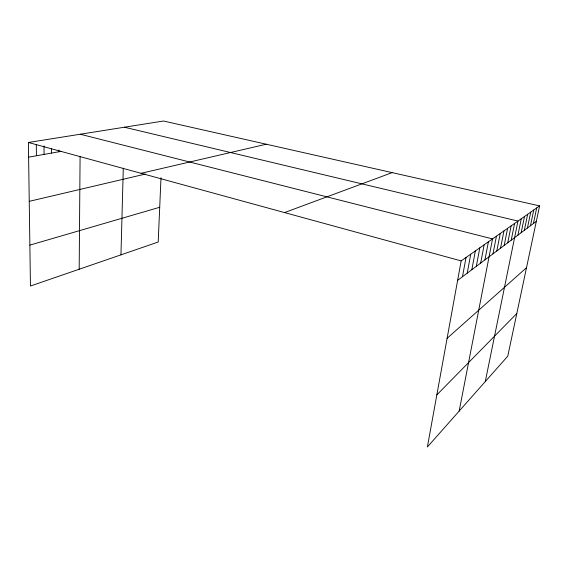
<?xml version="1.0" encoding="UTF-8"?>
<svg xmlns="http://www.w3.org/2000/svg" width="568" height="568" viewBox="0 0 568 568"><rect width="100%" height="100%" fill="white"/><g stroke="black" fill="none" stroke-linecap="round" stroke-linejoin="round"><path stroke-width="0.85" d="M79.179 269.239L80.088 156.406M120.956 254.854L123.291 168.142M160.992 177.805L158.195 242.032L30.452 286.016L28.4 142.476L163.463 121.012L539.6 205.9L507.771 356.164L427.385 446.988L461.152 260.911L539.6 205.9M462.494 276.715L466.016 257.503M467.23 273.165L470.744 254.187M471.83 269.715L475.338 250.964M476.311 266.349L479.811 247.826M480.677 263.076L484.163 244.772M484.93 259.888L488.402 241.798M459.164 411.083L492.534 238.908L80.265 134.233M492.988 253.846L496.439 236.167M496.808 250.978L500.252 233.498M500.536 248.18L503.965 230.885M504.178 245.454L507.593 228.343M507.735 242.784L511.136 225.858M511.207 240.179L514.594 223.43M485.292 381.561L517.973 221.066L124.392 127.218M517.917 235.152L521.275 218.751M521.154 232.717L524.505 216.486M524.328 230.338L527.658 214.271M527.423 228.016L530.739 212.112M530.455 225.744L533.757 209.997M533.423 223.515L536.71 207.924M436.842 394.888L516.809 313.5M447.108 338.315L526.508 267.698M457.623 280.365L536.327 221.343M284.547 212.574L392.154 172.622M29.87 245.12L159.707 207.277M29.238 201.335L145.429 174.049M141.034 173.304L266.3 144.215M28.613 157.158L61.33 151.337M28.4 142.476L461.152 260.911M36.295 144.648L36.416 155.767M44.006 145.933L44.07 154.411M51.553 148.88L51.567 153.076M58.923 150.002L58.923 151.77"/></g></svg>
